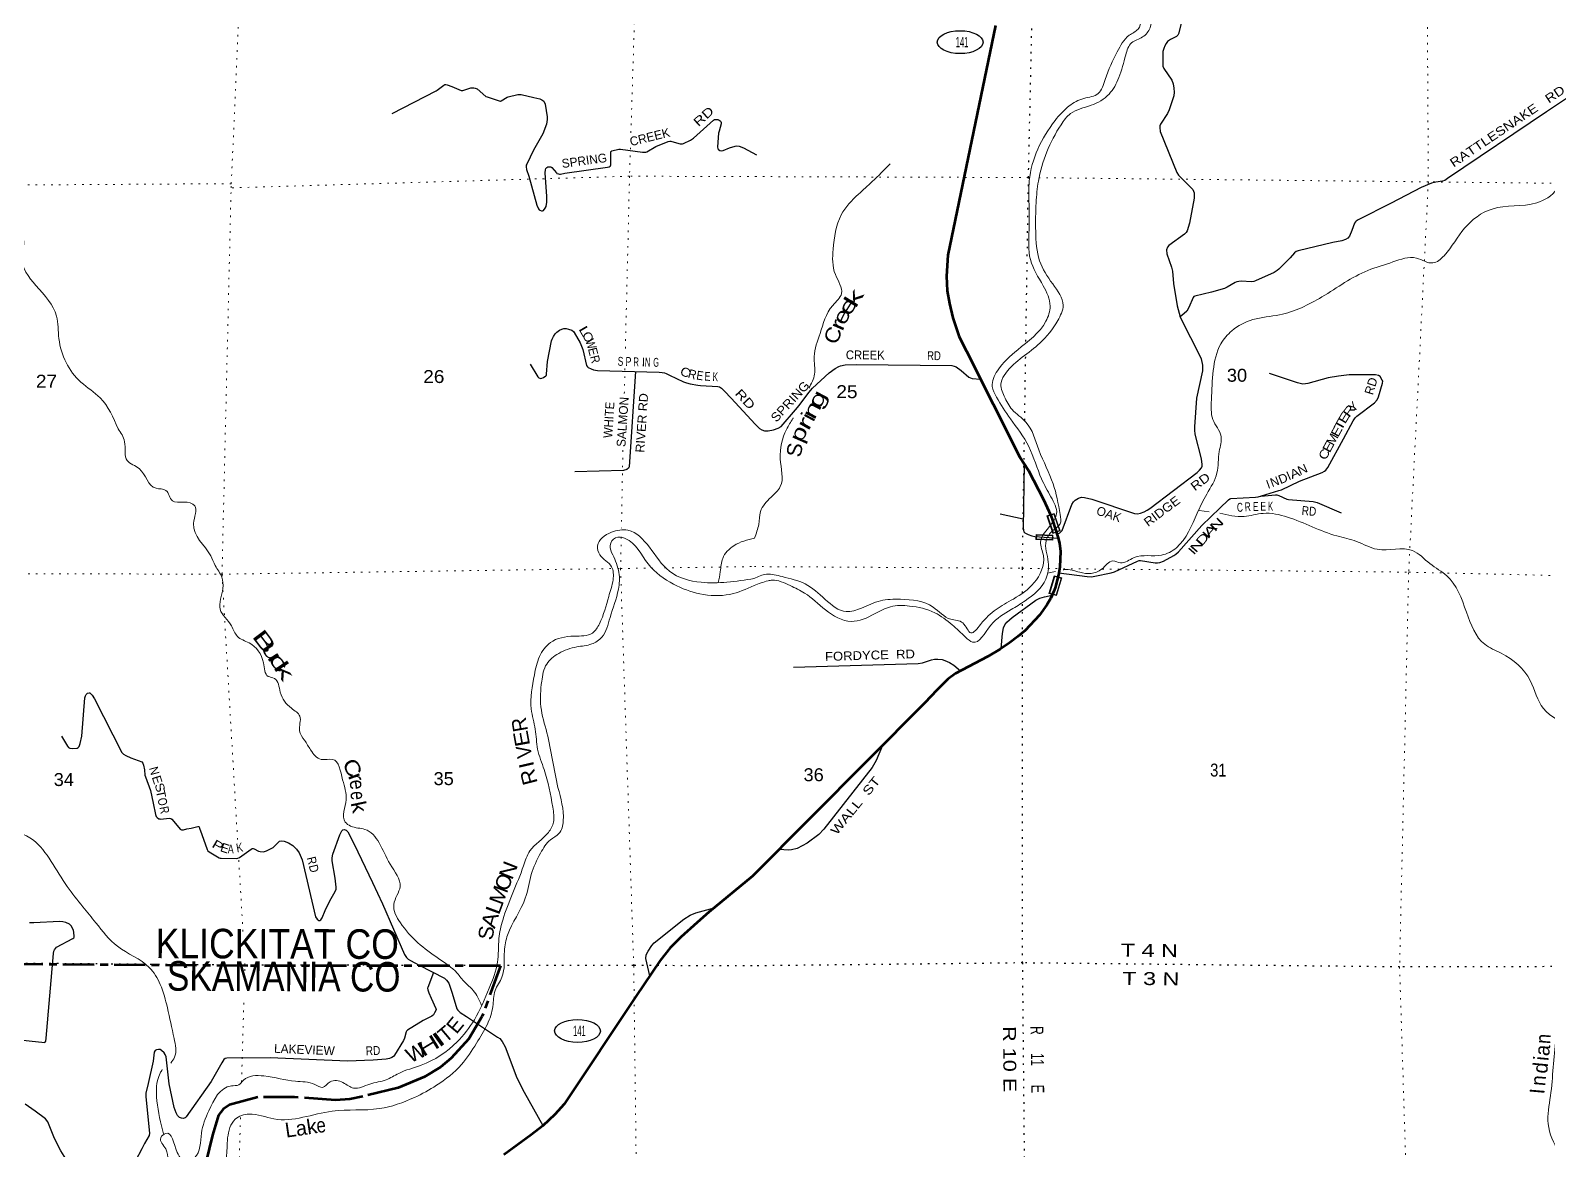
# Model space of a CAD drawing. Header units: feet. Extents: x -256679 to 5, y -731788 to -547785.
# Drawn here: x -137535 to -117002, y -630744 to -615592 of the extents above; entities that cross this region are included whole.
import ezdxf
from ezdxf.enums import TextEntityAlignment as Align

# ---------------------------------------------------------------- set-up
doc = ezdxf.new("R2010")
doc.units = ezdxf.units.FT
doc.header["$LTSCALE"] = 70
doc.linetypes.add('DOTTED', pattern=[1.5, 0.3, -1.2])
doc.linetypes.add('LONG_DASH_SHORT_DASH', pattern=[9.9, 6, -1.2, 1.5, -1.2])
for name, color, linetype, lineweight in [('11', 7, 'LONG_DASH_SHORT_DASH', 60), ('17', 7, 'Continuous', 25), ('23', 7, 'Continuous', 70), ('29', 7, 'Continuous', 25), ('31', 7, 'Continuous', 13), ('39', 7, 'Continuous', 13), ('59', 7, 'Continuous', 13), ('6', 7, 'DOTTED', 25), ('7', 7, 'DOTTED', 13)]:
    doc.layers.add(name, color=color, linetype=linetype, lineweight=lineweight)
for name, color, linetype in [('12', 7, 'Continuous'), ('30', 7, 'Continuous'), ('41', 7, 'Continuous')]:
    doc.layers.add(name, color=color, linetype=linetype)

msp = doc.modelspace()

# ---------------------------------------------------------------- linework, layer by layer
at = {"layer": '11'}
for points in [[(-131178.93, -628241.93), (-134595.02, -628241.94), (-138852.69, -628216.59), (-150334.02, -628050.28), (-155304.27, -627992.52), (-155077.22, -606953.49), (-154987.12, -595956.16), (-156029.28, -595915.79), (-156022, -594331.77)], [(-131178.93, -628241.93), (-131422.89, -628924.28), (-131605.76, -629233.4), (-131844.33, -629491.98), (-131990.4, -629612.58), (-132203.11, -629745.58), (-132561.04, -629894.98), (-133040.95, -630011.34), (-133213.36, -630046.8), (-133410.11, -630062.47), (-133960.88, -630019.95), (-134459.91, -630021.93), (-134841.5, -630123.05), (-134926.98, -630182.5), (-134992.93, -630262.1), (-135071.28, -630533.99), (-135160.44, -630901.99)]]:
    msp.add_lwpolyline(points, dxfattribs=at)
at = {"layer": '17'}
for centre in [(-124960.67, -615751.3), (-130135.5, -629124.6)]:
    msp.add_ellipse(centre, major_axis=(309.24, -1), ratio=0.500121, dxfattribs=at)
at = {"layer": '23'}
for points in [[(-124484.47, -615523.77), (-125128.31, -618631.83), (-125142.94, -618916.69), (-125133.97, -619115.44), (-125103.64, -619285.96), (-125057.96, -619480.7), (-125010.68, -619628.62), (-124972.33, -619735.73), (-124872.54, -619932.62), (-124152.13, -621365.09), (-124034.28, -621545.97), (-123832.7, -621935.75), (-123735.06, -622152.5), (-123711.27, -622216.7), (-123637.39, -622443.88), (-123618.54, -622526), (-123604.72, -622638.65), (-123611.64, -622846.16), (-123626.44, -622935.08), (-123661.95, -623080.22), (-123675.82, -623132.7), (-123691.54, -623178.91), (-123735.93, -623272.66), (-123790.17, -623361.48), (-123888.8, -623499.64), (-124081.12, -623706.88), (-124179.75, -623790.77), (-124291.71, -623876.63), (-124418.92, -623961.01), (-124586.58, -624059.7), (-124937.77, -624244.04), (-125025.47, -624291.61), (-125126.41, -624365.91), (-125277.02, -624513.97), (-125437.7, -624686.08), (-127767.09, -627033.46)], [(-127767.09, -627033.46), (-128357.34, -627520.26), (-128516.28, -627656.12), (-128738.83, -627855.84), (-128881.19, -628001.52), (-129017.93, -628170.2), (-129344.56, -628660.51), (-130314.26, -630113.51), (-130443.65, -630252.74), (-130604.68, -630407.01), (-130762.49, -630530.37), (-131132.33, -630801.76)]]:
    msp.add_lwpolyline(points, dxfattribs=at)
at = {"layer": '29'}
msp.add_line((-124418.17, -622128.89), (-124108.46, -622198.37), dxfattribs=at)
for points in [[(-121836.91, -614967.98), (-122005.34, -615639.64), (-122016.86, -615657.91), (-122032.7, -615673), (-122116.46, -615715.29), (-122154.38, -615744.39), (-122173.81, -615768.14), (-122192.67, -615799.85), (-122207.01, -615836.1), (-122217.34, -615878.04), (-122219.84, -616049.02), (-122218.5, -616074.41), (-122207.76, -616106.4), (-122099.28, -616263.94), (-122077.97, -616314.8), (-122069.67, -616375.2), (-122065.9, -616429.56), (-122070.46, -616478.64), (-122132.3, -616666.65), (-122156.12, -616718.27), (-122252.28, -616861.45), (-122260.58, -616882.59), (-122261.53, -616907.61), (-122255.3, -616958.09), (-122028.45, -617515.06), (-122007.8, -617550.05), (-121813.2, -617745.61), (-121796.51, -617788.64), (-121797.84, -617861.99), (-121860, -618200.04), (-121891.59, -618305.1), (-121903.66, -618326.24), (-121927.08, -618349.67), (-122139.09, -618501.41), (-122157.2, -618525.57), (-122168.99, -618559.72), (-122163.24, -618616.17), (-122104.2, -618794.81), (-122090.8, -618848.73), (-122075.41, -619015.52), (-122027.05, -619316.58), (-121984.82, -619465.91)], [(-115378.53, -615413.61), (-115652.54, -615698.04), (-115710.29, -615771.05), (-115728.01, -615812.81), (-115763.18, -615929.11), (-115874.68, -616189.04), (-115921.19, -616232.63), (-115969.48, -616256.8), (-116097.43, -616267.8), (-116392.06, -616250.76), (-116459.92, -616255.44), (-116508.27, -616283.97), (-116598.66, -616358.8), (-116761.7, -616512.14), (-117029.21, -616692.1)], [(-132641.99, -616716.52), (-132048.52, -616411.72), (-132031.87, -616402.14), (-131941.98, -616331.4), (-131927.67, -616324.73), (-131917.91, -616322.87), (-131899.32, -616327.75), (-131833.56, -616351.7), (-131707.51, -616403.02), (-131699.45, -616404.57), (-131686.04, -616403.35), (-131578.95, -616370.21), (-131558.67, -616367.38), (-131539.78, -616368.6), (-131517.84, -616372.25), (-131504.79, -616376.95), (-131493.47, -616384.45), (-131375.05, -616484.42), (-131358.18, -616492.36), (-131196.67, -616546.63), (-131182.89, -616548.42), (-131175.34, -616547.85), (-131166.2, -616544.8), (-131086.29, -616493.26), (-131074.79, -616488.7), (-130941.69, -616460.6), (-130918.18, -616458.82), (-130897.15, -616461.26), (-130726.84, -616499.31)], [(-130726.84, -616499.31), (-130646.07, -616517.36), (-130617.18, -616529.9), (-130590.01, -616551.5), (-130572.95, -616588.09), (-130546.34, -616761.04), (-130544.91, -616797.85), (-130557.1, -616858.83), (-130605.85, -616988.9), (-130729.51, -617212.13), (-130822.8, -617400.31), (-130827.67, -617416.17), (-130829.13, -617439.6), (-130824.02, -617472.26), (-130791.76, -617564.21), (-130683.78, -617958.03), (-130661.92, -618006.43), (-130654.6, -618018.62), (-130647.29, -618024.72), (-130622.04, -618032.78), (-130607.07, -618033.26), (-130593.66, -618027.16), (-130571.69, -617997.2), (-130560.76, -617972.28), (-130549.79, -617916.18), (-130548.68, -617837.11), (-130572.87, -617518.25), (-130570.51, -617475.92), (-130563.19, -617461.29), (-130552.4, -617448.32), (-130536.38, -617438.12), (-130514.44, -617435.68), (-130496.16, -617438.12), (-130484.2, -617446.98), (-130421.81, -617519.83), (-130413.28, -617525.92), (-130392.46, -617534.04), (-130380.38, -617536.9), (-130366.97, -617535.68), (-130306.14, -617520.86), (-129728.93, -617441.77), (-129705.77, -617435.67), (-129695.88, -617430.63), (-129688.71, -617422.26), (-129686.27, -617410.06), (-129683.27, -617332.57), (-129685.66, -617241.77), (-129682.67, -617230.37), (-129682.01, -617229.57), (-129669.82, -617221.03), (-129576.18, -617199.35), (-129554.03, -617197.86), (-129256.03, -617240.54), (-129223.43, -617240.87), (-129212.16, -617238.1), (-129198.75, -617233.23), (-129076.56, -617164.15), (-128908.07, -617095.41), (-128887.35, -617091.75), (-128871.56, -617092.01), (-128859.31, -617092.97), (-128747.41, -617125.29), (-128725.25, -617128.34), (-128714.28, -617127.12), (-128702.09, -617123.46), (-128607.02, -617075.9), (-128566.45, -617048.9), (-128298.25, -616805.05), (-128280.99, -616797.85), (-128259.05, -616796.63), (-128238.33, -616799.06), (-128220.04, -616805.81), (-128206.65, -616814.92), (-128196.9, -616825.9), (-128194.46, -616836.87), (-128194.46, -616855.16), (-128221.27, -616953.95), (-128229.11, -616984.07), (-128242.23, -617168.3), (-128239.55, -617192.98), (-128229.8, -617203.95), (-128210.3, -617216.15), (-128186.37, -617218.94), (-128167.64, -617216.15), (-128079.86, -617181.91), (-128001.28, -617157.61), (-127978.73, -617153.95), (-127949.34, -617157.13), (-127889.31, -617179.76), (-127713.39, -617273.47)], [(-117029.21, -616692.1), (-118371.03, -617594.79), (-118406.87, -617621.96), (-118437.99, -617630.14), (-118529.12, -617644.62), (-118584.36, -617659.27), (-118724.87, -617716.51), (-119131.47, -617927.53)], [(-119131.47, -617927.53), (-119578.4, -618155.05), (-119602.54, -618172), (-119611.6, -618179.21), (-119626.69, -618200.35), (-119661.29, -618299.95), (-119696.12, -618374.02), (-119718.76, -618401.2), (-119750.05, -618421.68)], [(-119750.05, -618421.68), (-119798.74, -618437.44), (-119920.52, -618462.68), (-120388.09, -618573.36), (-120417.9, -618583.79), (-120439.4, -618599.03), (-120496.46, -618669.49), (-120651.44, -618821.03), (-120673.6, -618838.78), (-120714.83, -618864.82), (-120966.87, -618981.1), (-120988.85, -618989.12), (-121021.2, -618993.18), (-121159.29, -618985.63), (-121193.16, -618987.81), (-121218.9, -618991.67), (-121240.79, -619000.74), (-121347.78, -619063), (-121385.67, -619082.28), (-121562.46, -619131.79), (-121787.08, -619186.48), (-121801.46, -619192.52), (-121811.27, -619203.09), (-121865.6, -619342.03), (-121896.28, -619388.28), (-121928.98, -619420.55), (-121984.82, -619465.91)], [(-123644.71, -622407.27), (-123610.58, -622387.76), (-123581.33, -622356.05), (-123449.69, -622002.35), (-123427.75, -621970.64), (-123405.81, -621943.81), (-123359.49, -621916.98), (-123318.05, -621907.22), (-123276.61, -621909.66), (-123181.26, -621932.36), (-122603.36, -622124.55), (-122563.56, -622129.19), (-122519.68, -622121.87), (-122473.36, -622102.36), (-122430.86, -622079.55), (-122395.35, -622058.45), (-121757.24, -621572.62), (-121724.92, -621540.38), (-121696.24, -621507.16), (-121687.19, -621484.5), (-121687.19, -621461.85), (-121696.2, -621388.55), (-121782.61, -621051.16), (-121787.13, -620999.81), (-121787.13, -620953.46), (-121758.08, -620564.1), (-121679.87, -620197.28), (-121677.69, -620119.51), (-121694.5, -620036.29), (-121984.82, -619465.91)], [(-130774.67, -620105.32), (-130670.48, -620279.13), (-130657.44, -620290.82), (-130646.11, -620297.42), (-130633.31, -620298.63), (-130616.86, -620294.98), (-130596.74, -620286.44), (-130562.62, -620264.49), (-130555.92, -620255.96), (-130552.86, -620243.75), (-130541.82, -620071.52), (-130486, -619789.52), (-130477.3, -619768.13), (-130460.24, -619733.98), (-130436.48, -619697.38), (-130413.93, -619673), (-130380.86, -619646.26), (-130348.11, -619631.53), (-130319.48, -619624.21), (-130288.39, -619624.22), (-130256.1, -619631.53), (-130212.22, -619648.6), (-130190.88, -619664.46), (-130178.48, -619678.3), (-130097.65, -619816.9), (-130065.52, -619909.85), (-130012.63, -620122.78), (-130000.15, -620141.3), (-129989.18, -620151.06), (-129952.62, -620171.79), (-129917.27, -620185.21), (-129866.64, -620194.34), (-129030.38, -620212.53), (-128989.76, -620218.13), (-128960.51, -620225.44), (-128934.91, -620233.98), (-128892.24, -620253.96), (-128700.24, -620346.01), (-128661.29, -620360.81), (-128612.54, -620374.22), (-128509.96, -620389.95), (-128471.16, -620396.18), (-128239.29, -620406.62), (-128216.43, -620413.25), (-128190.22, -620431.55), (-128147.4, -620469.64), (-128057.72, -620566.7), (-127733.43, -620917.55)], [(-127733.43, -620917.55), (-127675.56, -620975.43), (-127643.87, -620994.94), (-127607.32, -621007.59), (-127556.11, -621007.14), (-127482.98, -620992.5), (-127419.6, -620972.99), (-127382.68, -620948.89), (-127186.13, -620721.86), (-127137.84, -620667.49), (-127007.76, -620490.16), (-126958.86, -620431.46), (-126729.97, -620223.28), (-126651.7, -620165.58), (-126600.51, -620136.31), (-126579.26, -620130.01), (-126517.62, -620116.8), (-126360.83, -620111.37), (-125074.92, -620123.67), (-125042.77, -620131.43), (-125015.95, -620143.62), (-124947.07, -620190.66), (-124845.31, -620280.22), (-124797.39, -620299.9), (-124683.93, -620307.65)], [(-129350.64, -620205.56), (-129437.09, -621497.06), (-129448.01, -621514.54), (-129467.51, -621529.17), (-129513.58, -621542.4), (-130169.55, -621564.05)], [(-123625.44, -622929.05), (-123241.27, -622980.5), (-123184.63, -622980.95), (-123138.88, -622973.18), (-122917.04, -622929.27), (-122871.81, -622914.8), (-122563.57, -622770.72), (-122539.19, -622763.4), (-122522.5, -622762.66), (-122322.23, -622792.67), (-122291.14, -622793.9), (-122258.22, -622788.43), (-122212.53, -622770.72), (-122071.13, -622692.66), (-122042.48, -622674.37), (-122007.11, -622645.69), (-121692.79, -622286.81), (-121449.24, -622055.8), (-121331.87, -621940.15), (-121315.42, -621927.96), (-121298.32, -621922.44), (-120967.72, -621904.52), (-120927.81, -621898.69), (-120885.75, -621888.93), (-120651.12, -621816.97), (-120614.55, -621804.77), (-120371.7, -621687.82), (-120066.05, -621570.6), (-120034.36, -621553.53), (-120016.4, -621539.73), (-119985.6, -621502.3), (-119775.85, -621114.22), (-119644.42, -620872.46), (-119616.27, -620831.5), (-119594.33, -620809.55), (-119357.87, -620631.48), (-119320.46, -620587.84), (-119304.24, -620548.54), (-119248.17, -620365.6), (-119245.73, -620336.32), (-119253, -620321.61), (-119282.3, -620275.34), (-119304.24, -620260.71), (-119344.78, -620250.84), (-119697.33, -620252.58), (-119845.43, -620268.02), (-119981.96, -620290.84), (-120259.85, -620368.04), (-120291.54, -620372.91), (-120324.92, -620374.85), (-120396.37, -620360.72), (-120778.89, -620233.58)], [(-124096.88, -621449.88), (-124110.38, -622322.4), (-124099.65, -622372.45), (-124085.22, -622387.36), (-124042.07, -622409.71), (-123991.41, -622429.82), (-123951.87, -622438.98), (-123632.52, -622458.5)], [(-120893.36, -621891.26), (-120696.7, -621874.64), (-120676.72, -621875.52), (-120652.34, -621882.83), (-120543.86, -621930.4), (-120520.75, -621937.93), (-120188.39, -621966.14), (-120134.31, -621977.96), (-119806.56, -622114.97)], [(-124407.18, -623953.22), (-124389.44, -623751.32), (-124376, -623673.01), (-124357.75, -623634.23), (-124328.5, -623595.2), (-124259.1, -623533.42), (-123938.45, -623300.05), (-123884.82, -623273.22), (-123821.44, -623251.26), (-123715.53, -623229.59)], [(-127215.07, -624204.08), (-125528.22, -624152.8), (-125470.59, -624144.04), (-125349.69, -624103.82), (-125307.26, -624097.69), (-125263.38, -624097.69), (-125204.88, -624102.57), (-125167.46, -624113.02), (-125104.93, -624141.6), (-125045.61, -624177.96), (-124954.6, -624252.88)], [(-137116.21, -625139.27), (-137032.93, -625274.75), (-137018.83, -625290.52), (-137002.45, -625299.15), (-136971.98, -625304.02), (-136902.57, -625301.67), (-136886.66, -625293.05), (-136875.69, -625279.63), (-136859.84, -625238.16), (-136837.43, -625139.99), (-136798.24, -624617.36), (-136790.97, -624591.75), (-136780, -624573.46), (-136761.72, -624556.39), (-136741.69, -624549.78), (-136732.47, -624552.73), (-136721.5, -624560.04), (-136700.78, -624582), (-136669.97, -624632.64), (-136299.2, -625359.67), (-136276, -625380.85), (-136244.31, -625400.36), (-136177.27, -625428.99), (-136029.19, -625486.54), (-136013.94, -625504.03), (-136002.97, -625529.65), (-135991.7, -625591.11), (-135987.12, -625663.81), (-135980.25, -625689.42), (-135911.13, -625872.45), (-135874.04, -626045.14), (-135842.84, -626195.74), (-135831.71, -626223.61), (-135819.52, -626238.24), (-135796.36, -626255.32), (-135784.17, -626257.76), (-135769, -626258.58), (-135656.61, -626245.65), (-135635.47, -626250.44), (-135623.28, -626260.2), (-135594.7, -626290.34), (-135507.49, -626394.36), (-135491.07, -626403.57), (-135477.02, -626405.33), (-135464.83, -626404.11), (-135417.09, -626391.98)], [(-126009.9, -625262.7), (-126095.89, -625466.13), (-126148.38, -625562.32), (-126802.84, -626397.94), (-126872.13, -626469.93), (-127028.97, -626587.21), (-127163.63, -626656.5), (-127241.64, -626676.02), (-127281.84, -626681.82), (-127407.43, -626671.03)], [(-135417.09, -626391.98), (-135358.57, -626382.82), (-135270.2, -626361.65), (-135260.66, -626361.42), (-135254.57, -626366.3), (-135246.03, -626382.15), (-135214.66, -626466.39), (-135143.65, -626669.48), (-135133.9, -626687.06), (-135118.05, -626700.47), (-134983.86, -626781.25), (-134966.91, -626788.29), (-134956.54, -626789.51), (-134745.25, -626791.6), (-134731.05, -626789.51), (-134707.89, -626777.31), (-134580.17, -626687.01), (-134548.83, -626665.1), (-134535.42, -626657.78), (-134523.83, -626657.5), (-134508.61, -626662.66), (-134448.88, -626691.93), (-134425.8, -626698.53), (-134386.11, -626700.47), (-134367.22, -626698.03), (-134342.23, -626690.72), (-134271.1, -626653.95), (-134252.04, -626641.93), (-134176.47, -626566.31), (-134164.88, -626558.99), (-134140.15, -626555.04), (-134103.34, -626559), (-134044.02, -626580.02), (-133986.32, -626617.54), (-133938.24, -626667.23), (-133898.57, -626717.55), (-133858.86, -626810.28), (-133676.87, -627579.55), (-133658.44, -627615.19), (-133634.06, -627629.83), (-133619.01, -627630.21), (-133604.81, -627622.51), (-133587.74, -627595.68), (-133550.03, -627496.62), (-133487.06, -627362.98), (-133412.23, -627239.55), (-133397.6, -627207.84), (-133397.74, -627181.49), (-133415.07, -627059.09), (-133451.79, -626824.27), (-133453.67, -626783.41), (-133443.92, -626734.62), (-133351.45, -626474.57), (-133324.47, -626419.96), (-133307.4, -626402.88), (-133288.83, -626399.04), (-133275.71, -626402.88), (-133263.53, -626407.76), (-133242.89, -626431.55), (-133155.61, -626596.72), (-132909.99, -627118.13), (-132771.29, -627406.04), (-132476.49, -628090.24), (-132448.11, -628129.87), (-132423.73, -628154.26), (-132392.04, -628173.77), (-132278.78, -628234.45), (-131934.86, -628412.15), (-131905.71, -628439.64), (-131877.09, -628478.84), (-131831.76, -628615.55), (-131768.82, -628824.57), (-131754.57, -628844.56), (-131722.88, -628876.27), (-131637.05, -628928.06), (-131215.83, -629208.01), (-131187.56, -629229.02), (-131152.45, -629268.99), (-131116.01, -629339.94), (-130954.01, -629758.33), (-130856.88, -629951.65), (-130603.44, -630405.82)], [(-129156.79, -628378.64), (-129211.59, -628144.18), (-129208.35, -628093.29), (-129181.54, -628044.5), (-129128.32, -627968.65), (-129098.65, -627934.74), (-128697.02, -627614.17), (-128611.11, -627559.1), (-128534.06, -627529.59), (-128285.17, -627460.74)], [(-137764.17, -629236.92), (-137339.24, -629283.15), (-137325.95, -629261.66), (-137320.82, -629221.21), (-137223.82, -628077.93), (-137216.87, -628044.51), (-137209.56, -628026.21), (-137197.37, -628007.92), (-137181.19, -627992.18), (-136961.88, -627874.09), (-136948.72, -627864.01), (-136944.46, -627856.69), (-136940.8, -627842.05), (-136945.67, -627792.05), (-136951.77, -627762.78), (-136982.93, -627703.56), (-136991.38, -627693.26), (-137007.84, -627681.07), (-137056.59, -627660.33), (-137094.37, -627648.14), (-137143.03, -627643.88), (-137490.12, -627662.53), (-137546.57, -627660.34)], [(-132081.66, -628336.3), (-132160.22, -628536.19), (-132162.9, -628548.2), (-132161.68, -628568.93), (-132148.27, -628609.18), (-132116.95, -628680.9), (-132051.59, -628819.8), (-132048.93, -628833.59), (-132051.37, -628848.22), (-132068.43, -628879.93), (-132084.18, -628905.65), (-132105.6, -628925.05), (-132223.03, -628982.45), (-132434.69, -629115.32), (-132448.1, -629127.51), (-132454.6, -629138.49), (-132477.35, -629223.86), (-132489.37, -629252.38), (-132608.37, -629451.94), (-132623.61, -629470.22), (-132647.18, -629485.29), (-132678.46, -629498.28), (-132725.38, -629505.61), (-132898.1, -629520.91), (-133247.15, -629531.53), (-134291.84, -629487.26), (-134877.88, -629493.41), (-134899.82, -629498.29), (-134917.73, -629509.2), (-134946.1, -629557.02), (-135092, -629810.09), (-135428.81, -630287.38), (-135443.87, -630299.61), (-135466.59, -630306.89), (-135493.41, -630305.67), (-135517.79, -630297.13), (-135534.03, -630282.69), (-135545.82, -630269.08), (-135565.32, -630232.49), (-135589.46, -630159.91), (-135659.78, -629840.61), (-135697.74, -629475.53), (-135710.35, -629444.63), (-135727.41, -629421.46), (-135761.41, -629388.74), (-135781.04, -629377.55), (-135803.6, -629373.89), (-135829.8, -629378.77), (-135847.66, -629389.9), (-135862.11, -629410.48), (-135876.58, -629531.9), (-135940.55, -629835.86), (-135971.41, -629967.82), (-135975.45, -630015.4), (-135924.47, -630509.33), (-135929.13, -630539.83), (-135989.47, -630648.97), (-136026.87, -630718.89)], [(-136026.87, -630718.89), (-136113.18, -630880.21), (-136274.09, -631135), (-136283.21, -631143.06), (-136304.56, -631152.07), (-136337.47, -631153.29), (-136385.52, -631146.07), (-136874.23, -631033.09), (-136916.42, -631015.48), (-136945.67, -630995.94), (-136977.36, -630959.35), (-137079.74, -630817.88), (-137121.25, -630748.12), (-137210.51, -630578.92), (-137297.44, -630355.64), (-137329.61, -630315.4), (-137471.08, -630211.67), (-137607.51, -630112.95)]]:
    msp.add_lwpolyline(points, dxfattribs=at)
at = {"layer": '31'}
for p, q in [((-123931.81, -622408.96), (-123704.8, -622419.4)), ((-123704.8, -622419.4), (-123707.93, -622487.5))]:
    msp.add_line(p, q, dxfattribs=at)
msp.add_lwpolyline([(-123707.93, -622487.5), (-123934.94, -622477.06), (-123931.81, -622408.96)], dxfattribs=at)
msp.add_lwpolyline([(-123924.18, -622417.32), (-123713.16, -622427.02), (-123715.55, -622479.13), (-123926.57, -622469.43)], close=True, dxfattribs=at)
at = {"layer": '39'}
for p, q in [((-121728.41, -622084.88), (-121593.18, -622102.9)), ((-123671.51, -622910.33), (-123780.93, -622933.14))]:
    msp.add_line(p, q, dxfattribs=at)
for points in [[(-127650.61, -605284.77), (-127259.76, -605510.33), (-126998.93, -605894.24), (-127018.38, -606040.44), (-127043.43, -606144.46), (-126945.02, -606330.05), (-126564.16, -606735.31), (-126388.85, -606843.51), (-126121.53, -607177.34), (-125867.88, -607474.92), (-125546.89, -607646.88), (-125260.84, -607908.71), (-125129.06, -608166.86), (-124978.96, -608395.13), (-124572.66, -608864.85), (-124545.3, -609143.93), (-124554.45, -609468.75), (-124478.92, -609740.33), (-124318.42, -610137.18), (-124283.35, -610448.44), (-124285.93, -610715.17), (-124333.23, -611047.59), (-124321.09, -611242.27), (-124239.64, -611523.95), (-124222.04, -611776.85), (-124239.15, -612095.56), (-124125.63, -612584.17), (-123979.92, -612852.5), (-123481.68, -613138.69), (-123333.51, -613152.34), (-123136.57, -613096.31), (-123049, -613159.43), (-123031.21, -613392.28), (-123052.46, -613724.99), (-123011.6, -613851.79), (-122813.68, -613902.07), (-122605.49, -614132.97), (-122574.91, -614494.32), (-122468.07, -615051.05), (-122392.8, -615557.29), (-122492.19, -615680.56), (-122641.25, -615759.17), (-122720.99, -615922.77), (-122814.14, -616230.63), (-122946.57, -616453.83), (-123190.52, -616605.62), (-123466.16, -616716.95), (-123595.88, -616867.97), (-123901.85, -617630.82), (-123932.97, -617922.67), (-123938.94, -618310.44), (-123886.21, -618708.02), (-123708.87, -619020.82), (-123567.38, -619311.17), (-123641.52, -619516.95), (-123880.94, -619821.22), (-124343.79, -620227.36), (-124407.15, -620355.03), (-124364.85, -620540.01), (-124258.37, -620719.67), (-124071.63, -620890.17), (-123894.91, -621267.14), (-123702.95, -621726.51), (-123608, -622139.7), (-123608, -622264.98), (-123704.9, -622355.95), (-123797.33, -622494.66), (-123769.28, -622782.77), (-123801.56, -623013.07), (-124082.07, -623306.74), (-124269.91, -623426.06), (-124547.11, -623638.78), (-124791.8, -623866.77), (-124887.35, -623799.55), (-125070.09, -623631.1), (-125305, -623468.1), (-125644.82, -623378.17), (-125903.43, -623387.4), (-126116.79, -623483.36), (-126434.43, -623586.22), (-126781.62, -623430.02), (-127064, -623202.33), (-127259.43, -623101.93), (-127504.91, -623027.84), (-127558.58, -623036.79), (-127745.66, -623100.97)], [(-127651.64, -605407.42), (-127358.14, -605529.32), (-127159.92, -605756.1), (-127128.32, -606011.17), (-127121.91, -606177.7), (-127035.74, -606385.22), (-126710.69, -606759.79), (-126547.31, -606857.84), (-126293.68, -607157.42), (-126075.76, -607418.52), (-125864.85, -607575.24), (-125500.56, -607829.9), (-125243.53, -608191.7), (-125108.9, -608361.63), (-124718.89, -608857.25), (-124658.82, -609070.5), (-124667.96, -609393.31), (-124612.69, -609688.74), (-124427.84, -610053.77), (-124366.93, -610387.36), (-124342.54, -610766.7), (-124413.77, -611086.83), (-124373.92, -611317.91), (-124330.22, -611565.08), (-124329.72, -611928.11), (-124303.92, -612369.63), (-124151.91, -612814.53), (-123941.77, -613051.47), (-123346.71, -613274.54), (-123160.57, -613298.62), (-123113.7, -613425.48), (-123156.53, -613709.82), (-123094.5, -613927.1), (-122900.86, -614005.42), (-122777.8, -614129.1), (-122718.1, -614380.45), (-122639.39, -614944.9), (-122555.2, -615150.39), (-122512, -615449.7), (-122553.28, -615573.6), (-122674.34, -615658.53), (-122834.84, -615883.43), (-123000.75, -616254.68), (-123092.79, -616446.23), (-123287.82, -616512.3), (-123485.21, -616614.46), (-123677.51, -616812.94), (-124026.05, -617625.46), (-124028.38, -617946.53), (-124028.38, -618286.58), (-124010.31, -618692.64), (-123837.37, -619045.5), (-123743.84, -619321.29), (-123799.92, -619525.26), (-124182.43, -619912.21), (-124455.72, -620196.06), (-124525.92, -620409.9), (-124469.66, -620552.07), (-124281.61, -620843.77), (-124032.75, -621221.52), (-123858.45, -621659.46), (-123733.22, -621901.07), (-123655.7, -622129.26), (-123871.87, -622508.08), (-123834.61, -622699.83), (-123960.35, -623061.49), (-124241.06, -623283.08), (-124474.88, -623422.95), (-124685.28, -623627.25), (-124814.65, -623742.17), (-124925.57, -623606.59), (-125087.41, -623556.7), (-125326.3, -623391.65), (-125766.18, -623286.6), (-126038.94, -623307.71), (-126296.4, -623405.2), (-126501.28, -623453.12), (-126786.26, -623287.57), (-127056.79, -623078.05), (-127366.47, -622980.43), (-127579.45, -622947.3), (-127750.14, -623007.24)], [(-141060.2, -611127.04), (-140859.65, -611476.99), (-140666.95, -611738.19), (-140672.46, -612128.65), (-140665.45, -612483.24), (-140540.45, -612713.4), (-140360.25, -613008.46), (-140219.26, -613383.06), (-139725.03, -613861), (-139533.97, -613953.95), (-139385.92, -614112.35), (-139261.03, -614350.52), (-139085.75, -614709.59), (-138869.12, -614836.96), (-138553.37, -615182.09), (-138412.68, -615436.52), (-138302.7, -615878.75), (-138155.72, -616397.63), (-138062.61, -616615.3), (-138026.89, -616924.26), (-137928.28, -617178.06), (-137930.11, -617308.21), (-137857.15, -617533.6), (-137812.4, -617770.59), (-137700.04, -617902.43), (-137714.54, -618078.46), (-137623.75, -618460.32), (-137652.67, -618664.18), (-137459.64, -619043.55), (-137180.92, -619456.22), (-137149.15, -619761.11), (-136850.87, -620350.32), (-136591.36, -620562.44), (-136347.96, -620980.98)], [(-112681.07, -614308.79), (-112726.38, -614434.66), (-112875.83, -614553.38), (-113108.12, -614949.98), (-113381.78, -615271.93), (-113606.21, -615476.08), (-113720.33, -615879.98), (-113711.73, -616026.49), (-113633.42, -616217.88), (-113660.75, -616349.95), (-113845, -616337.93), (-114006.45, -616454.51), (-114160.7, -616655.41), (-114387.89, -616937.75), (-114538.42, -617168.77), (-114735.26, -617421.35), (-115014.57, -617498.55), (-115222.21, -617418.08), (-115315.15, -617288.71), (-115417.31, -617283.59), (-115546.09, -617544.93), (-115794.97, -617790.94), (-116008.21, -617874.87), (-116067.49, -617787.98), (-115983.36, -617584.32), (-116027.99, -617433.41), (-116190.07, -617407.58), (-116553.43, -617471.83), (-116738.29, -617521.98), (-116890.69, -617738.94), (-117163.03, -617924.52), (-117767.06, -618008.22), (-118138.31, -618266.94), (-118416.46, -618638.98), (-118565.72, -618737.64), (-118789.53, -618671.03), (-119106.68, -618723.75), (-119446.47, -618838.4), (-120067.19, -619196.7), (-120640.69, -619439.18), (-121000.04, -619503.48), (-121286.07, -619654.81), (-121434.08, -619831.71), (-121537.76, -620191.6), (-121561.66, -620590.47), (-121542.15, -620853.42), (-121432.15, -621083.26), (-121456.15, -621285.57), (-121487.03, -621578.06), (-121624.06, -621863.38), (-121754.83, -622122.7), (-122036.72, -622589.36), (-122235.26, -622689.1), (-122609.18, -622723.59), (-122791.4, -622793.38), (-122893.36, -622768.2), (-123046.76, -622880.86), (-123343.75, -622921.77), (-123548.38, -622884.66), (-123567.76, -622888.7)], [(-125907.66, -617396.46), (-126148.46, -617636.54), (-126336.51, -617808.99), (-126567.64, -618085.27), (-126678.36, -618551.39), (-126647.61, -618894.69), (-126563.9, -619150.31), (-126683.7, -619311.47), (-126855.71, -619690.68), (-126934.9, -620004.71), (-126929.17, -620241.44), (-127007.86, -620430.93)], [(-135636.73, -629558.96), (-135585.04, -629481.6), (-135591.44, -629225.15), (-135681.81, -628813.25), (-135779.52, -628495.37), (-135926.59, -628266.89), (-136357.38, -627980.15), (-136649.46, -627661.4), (-136824.74, -627444.52), (-137035.33, -627173.04), (-137254.94, -626831.33), (-137505.28, -626537.24), (-137843.41, -626358.01), (-138127.08, -626153.55), (-138510.22, -626039.75), (-138730.96, -625920.33), (-139052.38, -625551.08), (-139354.54, -625378.39), (-139765.92, -625136), (-140056.41, -624847.32), (-140261.3, -624740.15), (-140835.67, -624687.62), (-141527.79, -624601.3), (-141588.55, -624504.27), (-141509.87, -624325.18), (-141549.32, -624138.34), (-141689.33, -623978.06), (-141964.78, -623617.5), (-142443.66, -623187.85), (-142895.36, -622962.89), (-143380.79, -622713.39), (-143824.71, -622646.76), (-144234.71, -622590.64), (-145052.49, -622462.41), (-145264.4, -622427.24), (-145532.22, -622377.23), (-145694.44, -622228.63), (-145815.74, -621878.36), (-146040.54, -621620.69), (-146298.68, -621452.66), (-146718.24, -621079.96), (-146942.51, -620926.45), (-147229.29, -620800.05)], [(-127218.3, -620830.18), (-127223.54, -620839.94), (-127308.13, -620989.05), (-127393.14, -621385.65), (-127392.78, -621762.71), (-127518.4, -621903.75), (-127660.58, -622100.77), (-127684.29, -622273), (-127743.44, -622458.11)], [(-131431.89, -628781.56), (-131546.46, -628575.85), (-131661.14, -628466), (-131763.6, -628342.32), (-132017.3, -628144.31), (-132531.5, -627662.07), (-132620.16, -627412.42), (-132534.62, -627173.35), (-132670.57, -626866.92), (-133010.64, -626399.26), (-133204.38, -626354.35), (-133275.74, -626299.22), (-133265.47, -625996.95), (-133311.77, -625727.9), (-133448.14, -625451.51), (-133600.46, -625453.27), (-133744.9, -625322.96), (-133827.24, -625193.57), (-133895.55, -625064.38), (-133890.78, -624868.18), (-134005.48, -624760.34), (-134154.72, -624543.84), (-134234.26, -624358.41), (-134318.01, -624329.14), (-134383.56, -624145.92), (-134578.14, -623876.68), (-134735.2, -623788.25), (-134815.37, -623646.87), (-134968.47, -623420.3), (-134932.46, -623140.44), (-134946.31, -622986.03), (-135034.29, -622830.51), (-135096.54, -622697.41), (-135326.81, -622259.42), (-135311.43, -622021.31), (-135459.01, -621971.07), (-135615.08, -621954.75), (-135701.25, -621813.28), (-135835.12, -621785.27), (-136063.82, -621519.53), (-136224.6, -621411.02), (-136261.08, -621156.13), (-136347.96, -620980.98)], [(-121448.05, -622122.24), (-121121.33, -622165.77), (-120861.94, -622124.01), (-120533.96, -622174.72), (-119863.96, -622430.01), (-119600.13, -622503.07), (-119318.59, -622610.42), (-118841.79, -622627.62), (-118607.03, -622804.66), (-118380.14, -622967.57), (-118112.36, -623461.86), (-117866.05, -623895.75), (-117642.76, -624016.5), (-117249.52, -624385.8), (-117072.82, -624764.78), (-116700.78, -625045.59), (-116526.69, -625280.14), (-116398.09, -625660.6), (-116433.56, -625804.62), (-116541.4, -626180.52), (-116660.14, -626646.55), (-116636, -626845.37), (-116579.71, -627241.09), (-116593.79, -627868.71), (-116733.4, -628420.76), (-116811.4, -628819.03), (-116899.57, -629233.25), (-116977.17, -630004.58), (-117008.86, -630381.3), (-116870.29, -630765.89), (-116710.73, -631052.42), (-116376.97, -631354.88), (-115968.83, -631840.66), (-115865.14, -632309.11), (-115910.15, -632611.47), (-115980.97, -632889.49), (-115905.5, -633582.26), (-115875.46, -634206.34), (-115909.28, -634595.07), (-115930.96, -634971.9), (-116087.64, -635632.07), (-116250.71, -636123.69), (-116382.07, -636752.22)], [(-127745.51, -623006.63), (-128114.06, -623054.78), (-128464.75, -623055.61), (-128893.46, -622905.09), (-129454.76, -622352.05), (-129677.59, -622380.81), (-129864.51, -622562.31), (-129832.2, -622686.95), (-129676.13, -622845.47), (-129654.58, -623022.03), (-129713.9, -623249.48), (-129839.33, -623618.14), (-129933.27, -623742.93), (-130182.35, -623785.32), (-130502.2, -623872.72), (-130649.14, -624060.82), (-130718.78, -624310.14), (-130761.34, -624770.15), (-130707.11, -625045.33), (-130674.84, -625314.17), (-130586.55, -625589.86), (-130469.51, -626100.29), (-130460.32, -626300.7), (-130528.41, -626439.89), (-130780.43, -626690.52), (-130865.42, -626891.55), (-131146.29, -627624.42), (-131197.93, -627876.01), (-131216.48, -628196.18), (-131329.5, -628546.18), (-131530.02, -628972.64), (-131764.71, -629273.6), (-132250.09, -629588.88), (-132554.23, -629698.55), (-132723.79, -629786.17), (-132945.02, -629842.99), (-133164.21, -629897.84), (-133307.45, -629823.63), (-133481.63, -629813.05), (-133582.88, -629887.66), (-133686.55, -629850.08), (-133950.44, -629806.13), (-134376.25, -629733.76), (-134653.6, -629791.75), (-134716.58, -629852.91), (-134816.98, -629867.45), (-135122.31, -630203.42), (-135220.76, -630506.38), (-135317.73, -630845.43), (-135426.65, -630895.89), (-135549.08, -630767.91), (-135707.77, -630511.22), (-135772.7, -630568.34), (-135704.73, -630721.55), (-135670.76, -630870.26), (-135620.99, -631035.22), (-135482.27, -631145.42), (-135493.34, -631361.55), (-135693.29, -631472.76), (-136032.98, -631545.86), (-136878.55, -631541.39), (-137074.75, -631670.68), (-137121.96, -631892.29), (-137240.4, -632190.96), (-137307.14, -632376.23), (-137402.99, -632352.79), (-137498.06, -632273.28), (-137629.52, -632217.27), (-137693.24, -632188.29), (-137641.21, -632335.26), (-137504.04, -632413.39), (-137435.33, -632514.54), (-137376.59, -632611.54), (-137480.4, -632583.97), (-137624.56, -632575.83), (-137671.43, -632631.22), (-137554.25, -632705.05), (-137445.33, -632796.78), (-137439.07, -632921.04), (-137511.7, -633098.22), (-137514.84, -633462.68), (-137489.68, -633809.53), (-137504.41, -634143.77), (-137426.23, -634425.31), (-137227.41, -634820.79), (-137084.55, -635063.23), (-136992.82, -635379.02), (-136997.2, -635689.38), (-137079.86, -636150.8), (-136996.09, -636462.47), (-136877.21, -636558.35)], [(-127745.66, -623100.97), (-128074.31, -623219.59), (-128481.01, -623213.59), (-128835.84, -623082.18), (-129178.66, -622808.75), (-129490.4, -622463.68), (-129622.51, -622453.72), (-129694.13, -622558.81), (-129659.82, -622683.49), (-129575.06, -622925.07), (-129582.26, -623151.28), (-129695.87, -623534.13), (-129805.81, -623798.88), (-129943.38, -623890.98), (-130146.32, -623930.05), (-130390.04, -624018.58), (-130552.38, -624162.39), (-130619.8, -624395.72), (-130630.67, -624740.03), (-130549.46, -625091.71), (-130399.58, -625830.94), (-130327.84, -626284.63), (-130386.36, -626456), (-130499.74, -626538.45), (-130634.54, -626718.71), (-130760.85, -627007.25), (-130841.56, -627330.51), (-131081.03, -627827.67), (-131124.18, -628045.33), (-131157.2, -628397.33), (-131249.92, -628578.22), (-131281.02, -628794.06), (-131354.54, -629033.31), (-131502.46, -629291.48), (-131704.9, -629578.9), (-132041.51, -629860.33), (-132340.4, -630024.15), (-132813.45, -630175.39), (-133453.17, -630210.02), (-134242.17, -630314.54), (-134577.9, -630249.5), (-134765.24, -630318.84), (-134867, -630571.69), (-134884.84, -630841.8), (-134931.37, -631015.35), (-135038.63, -631232.07), (-135095.64, -631437.52), (-135332.56, -631754.46), (-135608.73, -631870.56), (-135838.56, -631969.31), (-136086.29, -631915.58), (-136453.88, -631978.25), (-136697.68, -632072.79), (-136853.45, -632176.64), (-136947.84, -632475.67), (-136978.13, -633060.03), (-136931.77, -633182.88), (-136844.38, -633238.24), (-137010.86, -633368.74), (-137076.45, -633443.31), (-137221.1, -633663.28), (-137365.3, -633941.54), (-137347.22, -634222.2), (-137152.12, -634597.59), (-136938.44, -634933.2), (-136868.63, -635240.66), (-136836.67, -635531.53), (-136892.52, -635797.07), (-136945.49, -636142.77), (-136902.77, -636381.73), (-136832.96, -636404.79), (-136716.25, -636228.27), (-136476.09, -636249.84), (-136089.55, -636564.87), (-135963.49, -636704.02), (-135777.07, -637125.35), (-135616.91, -637562.31), (-135550.58, -637831.66), (-135535.68, -638054.19), (-135443.3, -638181.72), (-135249.98, -638256.68), (-134752.93, -638534.38), (-134628.13, -638778.56), (-134563.43, -639021.85), (-134403.95, -639222.48), (-134275.54, -639494.74), (-134195.09, -639758.29), (-134047.8, -639970.76), (-133696.65, -640130.03)], [(-127743.44, -622458.11), (-128020.93, -622561.47), (-128171.65, -622733.48), (-128204.24, -622913.25), (-128231.62, -623059.59)], [(-135736.25, -630517.11), (-135823.77, -630068.9), (-135780.45, -629697.02), (-135750.74, -629646.98)]]:
    msp.add_spline(points, degree=3, dxfattribs=at)
at = {"layer": '59'}
for points in [[(-123687.52, -622125.09), (-123605.63, -622361.3), (-123704.84, -622395.69), (-123786.73, -622159.49)], [(-123776.55, -622164.42), (-123692.45, -622135.26), (-123615.8, -622356.36), (-123699.9, -622385.51)], [(-123586.33, -622998.1), (-123658.54, -623237.44), (-123759.08, -623207.12), (-123686.85, -622967.77)], [(-123681.5, -622977.73), (-123596.29, -623003.44), (-123663.88, -623227.47), (-123749.11, -623201.77)]]:
    msp.add_lwpolyline(points, close=True, dxfattribs=at)
at = {"layer": '6'}
msp.add_line((-124087.58, -620868.26), (-124073.98, -619992.86), dxfattribs=at)
for points in [[(-124070.97, -619798.98), (-124036.55, -617582.63), (-123937.46, -613060.58)], [(-124118.4, -623203.87), (-124118.63, -622867.08), (-124091.34, -621109.9)], [(-124145.87, -640188.02), (-124115.63, -638857.62), (-124063.64, -633574.84), (-124115.03, -628204.65), (-124118.31, -623336.94)], [(-131234.09, -628238.94), (-134635.48, -628235.99), (-139858.99, -628190.86), (-144989.47, -628119), (-145178.93, -628120.31), (-150123.31, -628056.6), (-150334.14, -628050.08), (-155277.79, -627995.62), (-159716.01, -627942.43)], [(-127773.75, -628244.6), (-129379.29, -628240.55), (-131135.7, -628239.03)], [(-95830.2, -628318.93), (-97770, -628269.62), (-103194.67, -628266.91), (-108565.09, -628250.77), (-113807.33, -628248.11), (-119017.64, -628259.84), (-124115.03, -628204.65), (-127773.75, -628244.6)]]:
    msp.add_lwpolyline(points, dxfattribs=at)
at = {"layer": '7'}
for p, q in [((-129494.37, -620166.17), (-129502.47, -620503.05)), ((-129520.91, -621270.2), (-129542.23, -622326.82)), ((-128959.11, -622861.48), (-127744.03, -622844.15)), ((-134660.03, -627779.69), (-134720.31, -626752.91)), ((-134679.55, -629814.69), (-134646.17, -628667.99)), ((-134712.53, -630947.69), (-134692.92, -630274.09))]:
    msp.add_line(p, q, dxfattribs=at)
for points in [[(-134732.98, -626537.05), (-134943.72, -622947.25), (-134820.18, -617721.69), (-134818.29, -617665.57), (-134580.47, -612362.11), (-134569.17, -612003.32), (-134420.61, -607216.82), (-134413.74, -606667.59), (-134305.23, -601927.09), (-134290.11, -601480.11), (-134179.44, -598730.14), (-134355.46, -596292.1)], [(-118601.43, -596357.71), (-118657.27, -601624.4), (-118724.02, -606981.24), (-118660.05, -612295.41), (-118628.47, -617641.31), (-118895, -622927.71), (-119017.64, -628259.84), (-118838.74, -633914.29), (-118814.62, -639203.95), (-118862.16, -640209.5)], [(-129167.44, -604319.07), (-129177.01, -606964.77), (-129264.33, -612234.51), (-129413.33, -616975.92)], [(-129419.72, -617179.03), (-129431.82, -617564.2), (-129489.35, -619957.35)], [(-134818.29, -617665.57), (-139825.45, -617695.68), (-145065.87, -617550.84), (-150346.2, -617520.16), (-155187.29, -617494.56), (-159642.93, -617316.3)], [(-127715.02, -617569.68), (-129431.82, -617564.2), (-134820.18, -617721.69)], [(-124022.34, -617582.78), (-124036.55, -617582.63), (-127715.02, -617569.68)], [(-95786.18, -617654.03), (-97911.88, -617631.09), (-102941.21, -617586.68), (-103123.6, -617582.63), (-108252.1, -617633.39), (-113500.99, -617694.84), (-118628.47, -617641.31), (-123888.19, -617584.24)], [(-129544.58, -622443.16), (-129553.19, -622869.95), (-129375.27, -628244.57), (-129307.83, -633590.86), (-129322.9, -638846.75), (-129361.25, -640153.42)], [(-152811.6, -622760.3), (-150397.39, -622785.98), (-145151.13, -622842.64), (-139874.68, -622935.45), (-134953.76, -622947.23), (-129671.77, -622871.65)], [(-129591.28, -622870.5), (-129553.19, -622869.95), (-129117.22, -622863.73)], [(-127744.03, -622844.15), (-124118.63, -622867.08), (-123868.45, -622869.6)], [(-123774.93, -622870.54), (-118892.91, -622919.71), (-113685.89, -623038.31), (-108360.5, -622943.63), (-103095.34, -622858.29), (-97854.47, -623001.35), (-95808.11, -622969.06)], [(-134635.75, -628309.99), (-134633.48, -628231.98), (-134636.57, -628179.43)]]:
    msp.add_lwpolyline(points, dxfattribs=at)

# ---------------------------------------------------------------- texts
at = {"layer": '12'}
for s, rotation, width, p in [('KLICKITAT CO', 359.804, 0.9, (-135841.89, -628140.25)), ('SKAMANIA CO', 359.748, 0.85, (-135688.78, -628579.78))]:
    msp.add_text(s, height=400, rotation=rotation, dxfattribs=dict(at, width=width)).set_placement(p)
at = {"layer": '17', "width": 0.55}
for p in [(-124934.62, -615819.61), (-130109.46, -629192.91)]:
    msp.add_text('141', height=140, dxfattribs=at).set_placement(p, align=Align.CENTER)
at = {"layer": '30'}
for s, rotation, width, p in [('RATTLESNAKE   RD', 33.93, 1.2, (-118286.21, -617448.72)), ('RD', 42.277, 1.3, (-128501.19, -616900.76)), ('CREEK', 359.452, 0.95, (-126506.95, -620039.71)), ('RD', 359.452, 0.8, (-125407.37, -620051.12)), ('RIVER RD', 86.17, 1.05, (-129233.45, -621306.29)), ('RD', 312.737, 1.3, (-128014.22, -620510.63)), ('SPRING', 47.287, 1.1, (-127446.42, -620899.95)), ('WHITE', 86.17, 0.95, (-129668.37, -621109.4)), ('RD', 37.284, 1.2, (-121786.59, -621828.26)), ('RIDGE', 36.784, 1.1, (-122419.8, -622309.88)), ('RD', 355.148, 0.85, (-120345.32, -622143.5)), ('FORDYCE  RD', 1.741, 1.1, (-126786.19, -624121.01)), ('WALL  ST', 50.932, 1.3, (-126630.44, -626484.05)), ('RD', 1.743, 0.85, (-132997.87, -629453.91))]:
    msp.add_text(s, height=120, rotation=rotation, dxfattribs=dict(at, width=width)).set_placement(p)
for s, rotation, p in [('CREEK', 13.849, (-129412.47, -617157.91)), ('SPRING', 7.802, (-130339.87, -617454.1)), ('RD', 72.96, (-119380.12, -620530.58)), ('SALMON', 86.17, (-129488.51, -621229.37)), ('OAK', 341.605, (-123128.79, -622137.61)), ('LAKEVIEW', 357.573, (-134241.11, -629419.35))]:
    msp.add_text(s, height=120, rotation=rotation, dxfattribs=at).set_placement(p)
for s, rotation, width, p in [('L', 300.25, 1.55, (-130090.42, -619690.33)), ('O', 297.25, 1.15, (-130045.52, -619766.59)), ('W', 289.069, 0.85, (-130010.22, -619853.69)), ('R', 283.975, 0.9, (-129954.28, -620054.45)), ('S', 358.754, 0.7, (-129555.14, -620128.29)), ('P', 358.754, 0.75, (-129447.61, -620130.79)), ('R', 358.754, 0.65, (-129343.02, -620135.71)), ('N', 358.754, 0.65, (-129187.98, -620139.09)), ('G', 358.754, 0.6, (-129073.62, -620141.57)), ('C', 334.386, 1.15, (-128701.37, -620268.81)), ('R', 344.62, 0.95, (-128597.65, -620301.27)), ('E', 351.282, 0.85, (-128488.31, -620319.46)), ('E', 357.422, 0.75, (-128379.58, -620331.12)), ('K', 357.422, 0.7, (-128273.82, -620335.89)), ('R', 54.013, 1.4, (-119652.16, -620770.89)), ('E', 61.47, 1.3, (-119816.97, -621043.31)), ('T', 61.47, 1.5, (-119772.98, -620957.81)), ('E', 59.47, 1.35, (-119718.08, -620860.62)), ('M', 61.61, 1.15, (-119875.23, -621150.87)), ('C', 61.61, 1.2, (-119984.67, -621353.36)), ('E', 61.61, 1.3, (-119930.5, -621253.14)), ('A', 22.982, 1.2, (-120412.65, -621636.05)), ('N', 23.982, 1.1, (-120305.83, -621584.1)), ('I', 19.449, 0.95, (-120775.78, -621787.34)), ('D', 21.714, 1.05, (-120571.86, -621707.81)), ('C', 3.103, 0.7, (-121173.43, -622102.76)), ('R', 3.103, 0.7, (-121068.13, -622093.59)), ('E', 1.103, 0.7, (-120961.65, -622091.35)), ('E', 0.103, 0.7, (-120861.91, -622088.49)), ('K', 0.103, 0.65, (-120762.37, -622088.18)), ('I', 48.787, 1.3, (-121587.93, -622455.45)), ('A', 48.787, 1.7, (-121535.28, -622395.35)), ('N', 43.486, 1.6, (-121449.41, -622317.36)), ('N', 48.787, 1.55, (-121714.07, -622599.47)), ('D', 48.787, 1.55, (-121638.71, -622513.43)), ('I', 48.787, 1.3, (-121780.55, -622673.26)), ('N', 285.391, 0.95, (-135916.29, -625622.39)), ('E', 287.689, 1.05, (-135876.75, -625745.97)), ('S', 290.689, 1.1, (-135837.75, -625853.3)), ('T', 282.122, 1.1, (-135826.6, -625930.2)), ('O', 282.122, 0.85, (-135804.99, -626037.3)), ('R', 281.704, 0.85, (-135780.01, -626148.73)), ('P', 328.953, 1.4, (-135028.33, -626669.54)), ('E', 341.445, 1.05, (-134923.65, -626708.31)), ('A', 359.433, 0.75, (-134825.62, -626723.44)), ('K', 10.433, 0.85, (-134695.02, -626703.56)), ('R', 283.31, 0.9, (-133785.15, -626834.08)), ('D', 283.31, 0.9, (-133759.05, -626941.44))]:
    msp.add_text(s, height=120, rotation=rotation, dxfattribs=dict(at, width=width)).set_placement(p, align=Align.CENTER)
for s, rotation, p in [('E', 283.949, (-129982.08, -619950.92)), ('I', 358.754, (-129245.19, -620137.84)), ('Y', 44.982, (-119601.79, -620721.62)), ('N', 20.714, (-120685.71, -621751.5)), ('I', 23.714, (-120493.51, -621670.27))]:
    msp.add_text(s, height=120, rotation=rotation, dxfattribs=at).set_placement(p, align=Align.CENTER)
at = {"layer": '41'}
for s, rotation, width, p in [('k', 57.97, 1.75, (-126316.07, -619263.46)), ('e', 58.107, 1.55, (-126398.34, -619372.4)), ('r', 66.005, 1.45, (-126527.46, -619612.88)), ('e', 63.866, 1.35, (-126477.18, -619503.51)), ('C', 68.606, 1.15, (-126589.62, -619751.65)), ('g', 62.243, 1.55, (-126806.97, -620624.1)), ('n', 61.912, 1.55, (-126879.95, -620769.19)), ('r', 60.088, 1.65, (-126978.72, -620954.87)), ('i', 61.912, 1.25, (-126929.97, -620865.14)), ('p', 66.089, 1.4, (-127056.68, -621088.04)), ('S', 80.575, 1.05, (-127101.07, -621281.55)), ('B', 306.978, 1.8, (-134450.47, -623915.19)), ('u', 302.543, 1.7, (-134353.89, -624050.65)), ('c', 308.146, 1.95, (-134254.39, -624193.54)), ('k', 304.334, 1.85, (-134186.32, -624308.91)), ('E', 100.237, 1.2, (-130794.35, -625154.66)), ('C', 297.558, 1.25, (-133268.44, -625611.25)), ('V', 97.987, 0.95, (-130761.87, -625337.46)), ('r', 290.51, 1.35, (-133221.89, -625727.88)), ('I', 102.992, 1.2, (-130729.42, -625503.52)), ('R', 104.497, 1.1, (-130698.97, -625666.04)), ('e', 278.003, 0.9, (-133211.7, -625805.12)), ('e', 274.431, 0.8, (-133202.23, -625947.99)), ('k', 281.853, 1.15, (-133188.56, -626115.02)), ('N', 68.406, 1.2, (-130978.42, -626986.84)), ('O', 68.406, 1.05, (-131041.59, -627146.46)), ('M', 69.653, 1.1, (-131108.36, -627320.8)), ('L', 69.653, 1.25, (-131167.49, -627480.25)), ('S', 81.418, 1.05, (-131271.16, -627811.98)), ('A', 73.576, 1.15, (-131226.08, -627652.28)), ('I', 35.866, 1.95, (-131957.61, -629319.66)), ('W', 26.231, 1.05, (-132275.72, -629506.19)), ('H', 31.351, 1.5, (-132102.02, -629407.9)), ('n', 85.455, 0.9, (-116975.44, -629239.12)), ('n', 85.065, 0.95, (-117042.76, -629803.76)), ('k', 8.499, 1.05, (-133714.51, -630515.34)), ('e', 6.581, 0.85, (-133592.77, -630497.91))]:
    msp.add_text(s, height=200, rotation=rotation, dxfattribs=dict(at, width=width)).set_placement(p, align=Align.CENTER)
for s, rotation, p in [('R', 99.868, (-130821.08, -624965.63)), ('E', 50.721, (-131715.73, -629108.08)), ('T', 40.191, (-131856.35, -629242.48)), ('a', 83.455, (-116987.49, -629396.24)), ('d', 84.646, (-117014.36, -629632.64)), ('i', 84.646, (-117002.82, -629505.32)), ('I', 85.065, (-117057.35, -629948.43)), ('L', 8.053, (-134002.5, -630557.63)), ('a', 8.499, (-133857.02, -630536.64))]:
    msp.add_text(s, height=200, rotation=rotation, dxfattribs=at).set_placement(p, align=Align.CENTER)
at = {"layer": '6'}
for s, rotation, width, p in [('T 4 N', 359.38, 1.35, (-122788.25, -628119.01)), ('T 3 N', 359.38, 1.35, (-122768.32, -628500.35)), ('R 10 E', 270.548, 1.25, (-124381.85, -629060.23)), ('R', 270.548, 0.7, (-124009.71, -629059.85)), ('11', 270.548, 0.65, (-124003.13, -629426.49)), ('E', 270.548, 0.75, (-123999.65, -629850.4))]:
    msp.add_text(s, height=175, rotation=rotation, dxfattribs=dict(at, width=width)).set_placement(p)
at = {"layer": '7'}
for s, width, p in [('27', 1.1, (-137460.62, -620424.56)), ('26', 1.1, (-132221.99, -620361.2)), ('30', 1.05, (-121352.86, -620344.02)), ('25', 1.1, (-126634.84, -620566.11)), ('34', 1.05, (-137219.44, -625812.03)), ('35', 1.05, (-132082, -625799.7)), ('36', 1.05, (-127078.56, -625747.24)), ('31', 0.85, (-121579.36, -625683.9))]:
    msp.add_text(s, height=175, dxfattribs=dict(at, width=width)).set_placement(p)

doc.saveas('drawing.dxf')
